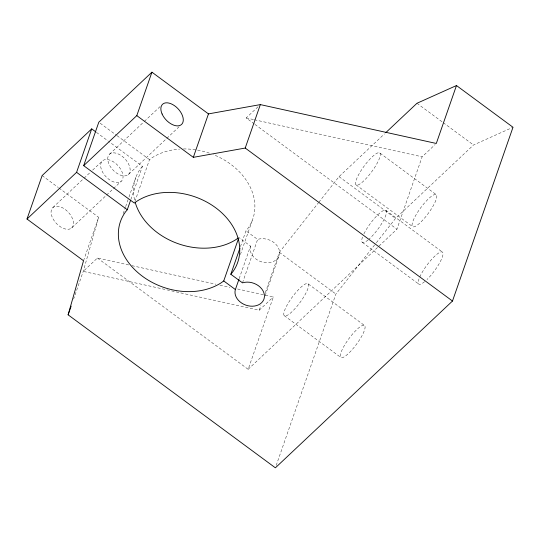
<?xml version="1.0" encoding="UTF-8"?>
<svg xmlns="http://www.w3.org/2000/svg" width="540" height="540" viewBox="0 0 540 540"><rect width="100%" height="100%" fill="white"/><g stroke="black" fill="none" stroke-linecap="round" stroke-linejoin="round"><path stroke-width="0.41" stroke-dasharray="2.7 2.03" d="M58.955 188.001L98.658 217.31L83.248 271.384L73.622 299.032M83.525 260.752L98.658 217.31M123.208 213.651L125.408 207.333M125.678 206.543L128.709 197.856M128.979 197.066L135.857 177.316M130.862 199.483L142.418 166.306L108.614 141.358M134.919 201.494L149.499 159.631L152.091 157.741A62.08 47.898 19.2 0 1 179.604 149.101M240.449 246.625L245.95 230.823L247.732 228.677A62.08 47.898 19.2 0 0 213.293 154.582M240.401 254.57L252.504 219.814M239.186 278.613L250.513 246.098L238.862 237.499M242.501 282.852L257.627 239.409L245.95 230.823M128.662 264.944L97.416 258.039L83.248 271.384L259.2 310.244L260.861 305.485M265.282 292.788L279.369 252.322L318.29 202.972M265.187 295.508L279.214 255.224A15.066 11.623 19.2 0 0 273.645 242.345A15.066 11.623 19.2 0 0 257.627 239.409M97.416 258.039L248.15 369.313L273.368 296.906L237.188 288.913M276.21 465.446L335.9 294.043L375.854 243.385M248.15 369.313L396.92 229.216L422.132 156.803L435.119 144.572M250.513 246.098L250.466 246.226A15.066 11.623 19.2 0 0 260.854 261.644A15.066 11.623 19.2 0 0 278.795 256.365L279.214 255.224M318.809 202.318L339.046 176.654L384.453 133.9M376.373 242.73L395.57 218.383L473.499 144.997L513 127.264M142.418 166.306L140.636 168.453A62.08 47.898 19.2 0 0 134.845 201.11M52.859 207.576L83.471 178.747M84.085 178.173L90.207 172.402M92.65 170.1L102.452 160.873M109.532 154.204L143.734 121.993M144.342 121.419L160.218 106.468M71.678 227.934A13.864 8.181 46.7 0 0 62.849 207.947A13.864 8.181 46.7 0 0 52.279 217.384A13.864 8.181 46.7 0 0 71.678 227.934L105.962 195.649M106.569 195.068L121.264 181.231A13.864 8.181 46.7 0 0 112.442 161.244A13.864 8.181 46.7 0 0 101.864 170.681A13.864 8.181 46.7 0 0 121.264 181.231M128.351 174.562A13.864 8.181 46.7 0 0 119.522 154.575A13.864 8.181 46.7 0 0 108.952 164.012A13.864 8.181 46.7 0 0 128.351 174.562L166.212 138.901M166.82 138.328L179.037 126.826M254.293 123.93L246.179 117.943L258.579 106.272M259.2 310.244L273.368 296.906M246.179 117.943L253.577 119.576M254.401 119.758L422.132 156.803M131.949 265.666L215.811 284.195M219.922 285.1L229.79 287.28M416.968 103.275L442.544 122.148M443.219 122.647L473.499 144.997M379.829 153.002A19.892 4.718 -53.6 0 1 365 179.672A19.892 4.718 -53.6 0 1 358.945 174.109A19.892 4.718 -53.6 0 1 379.829 153.002L436.354 194.731A19.892 4.718 -53.6 0 1 421.524 221.393A19.892 4.718 -53.6 0 1 415.469 215.838A19.892 4.718 -53.6 0 1 436.354 194.731M356.015 184.856L412.546 226.577M385.83 210.303L442.355 252.032M339.046 176.654L395.57 218.383M254.968 124.43L396.92 229.216M362.381 242.426L418.905 284.155M279.369 252.322L335.9 294.043M100.157 123.208L116.377 135.182M117.052 135.682L149.499 159.631M308.097 283.838A19.892 4.718 -53.6 0 1 293.213 310.534A19.892 4.718 -53.6 0 1 287.233 304.877A19.892 4.718 -53.6 0 1 308.097 283.838L364.628 325.566A19.892 4.718 -53.6 0 1 349.738 352.262A19.892 4.718 -53.6 0 1 343.757 346.606A19.892 4.718 -53.6 0 1 364.628 325.566M96.451 132.374L107.939 140.859M284.263 315.664L340.787 357.392M42.127 175.581L58.28 187.501M363.933 233.827A19.892 4.718 -53.6 0 1 380.477 212.49A19.892 4.718 -53.6 0 1 385.169 216.972A19.892 4.718 -53.6 0 1 369.272 238.93M368.105 239.935A19.892 4.718 -53.6 0 1 363.245 235.292M419.769 277.02A19.892 4.718 -53.6 0 1 435.854 255.177A19.892 4.718 -53.6 0 1 442.22 257.364A19.892 4.718 -53.6 0 1 427.025 279.511M424.636 281.664A19.892 4.718 -53.6 0 1 419.202 278.39M183.485 148.939A62.08 47.898 19.2 0 1 209.486 153.178"/><path stroke-width="0.81" d="M385.682 132.739L416.968 103.275L456.476 85.536L513 127.264L452.486 301.043L275.38 467.822L68.114 314.827L83.525 260.752L27 219.024L42.127 175.581L91.719 128.878L95.776 131.875M27 219.024L76.585 172.328L91.719 128.878M238.957 279.275L235.339 289.67A15.066 11.623 19.2 0 0 245.727 305.093A15.066 11.623 19.2 0 0 263.668 299.815L264.087 298.667A15.066 11.623 19.2 0 0 258.512 285.788A15.066 11.623 19.2 0 0 242.501 282.852L230.823 274.273L232.598 272.12A62.08 47.898 19.2 0 0 215.669 207.751A62.08 47.898 19.2 0 0 136.964 201.184L134.365 203.074L83.673 165.652L98.8 122.209L151.929 72.178L208.46 113.9L260.348 104.598L436.3 143.465L456.476 85.536M83.673 165.652L136.802 115.621L151.929 72.178M68.114 314.827L71.145 306.14M238.316 239.078L223.736 280.942L221.144 282.839A62.08 47.898 19.2 0 1 142.432 276.264A62.08 47.898 19.2 0 1 125.503 211.903L127.285 209.75L130.586 200.273M136.802 115.621L193.327 157.343L208.46 113.9M193.327 157.343L245.221 148.048L260.348 104.598M230.823 274.273L239.895 248.204M238.214 237.971L236.27 239.396A62.08 47.898 19.2 0 1 135.257 202.588M245.221 148.048L452.486 301.043M76.585 172.328L127.285 209.75M223.736 280.942L235.379 289.541M162.081 113.974A13.864 8.181 46.7 0 0 181.481 124.524A13.864 8.181 46.7 0 0 172.651 104.537A13.864 8.181 46.7 0 0 162.081 113.974"/></g></svg>
